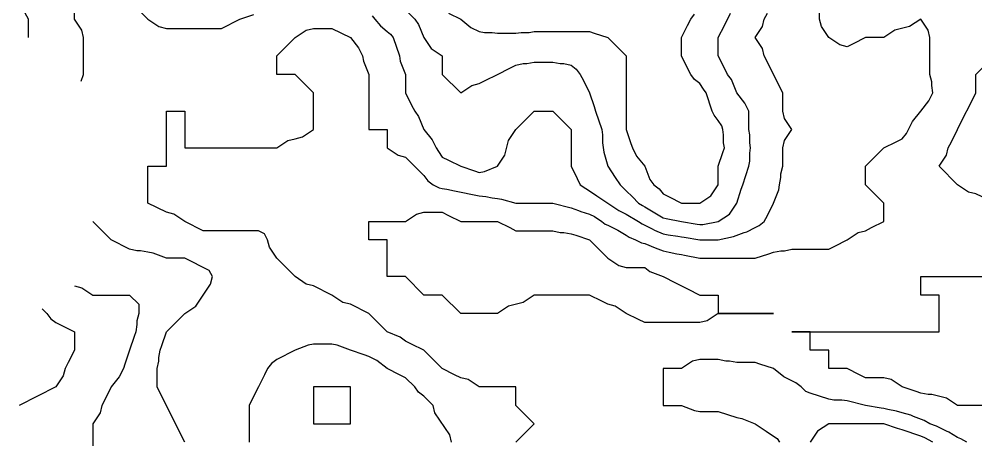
# Model space of a CAD drawing. Header units: inches. Extents: x 794995 to 811195, y 2485918 to 2508058.
# Drawn here: x 801115 to 802675, y 2502782 to 2503469 of the extents above; entities that cross this region are included whole.
import ezdxf

# ---------------------------------------------------------------- set-up
doc = ezdxf.new("R2010")
doc.units = ezdxf.units.IN
doc.header["$MEASUREMENT"] = 0
doc.layers.add('contour', color=7, linetype='Continuous')

msp = doc.modelspace()

# ---------------------------------------------------------------- linework, layer by layer
at = {"layer": 'contour'}
for points in [[(801235.2, 2503558.4), (801325.2, 2503468.4), (801343.2, 2503456.4), (801355.2, 2503453.4), (801445.2, 2503453.4), (801475.2, 2503468.4), (801497.7, 2503475.9)], [(801216.4, 2503367.1), (801220.2, 2503378.4), (801220.2, 2503438.4), (801217.2, 2503450.4), (801205.2, 2503468.4), (801205.2, 2503528.4)], [(801925.2, 2502778.4), (801955.2, 2502808.4), (801925.2, 2502838.4), (801925.2, 2502868.4), (801865.2, 2502868.4), (801847.2, 2502880.4), (801835.2, 2502883.4), (801825.2, 2502888.4), (801805.2, 2502898.4), (801775.2, 2502928.4), (801755.2, 2502938.4), (801745.2, 2502943.4), (801736.6, 2502949.8), (801715.2, 2502958.4), (801685.2, 2502988.4), (801655.2, 2503003.4), (801643.2, 2503006.4), (801625.2, 2503018.4), (801595.2, 2503033.4), (801583.2, 2503036.4), (801565.2, 2503048.4), (801535.2, 2503078.4), (801523.2, 2503096.4), (801520.2, 2503108.4), (801515.2, 2503118.4), (801505.2, 2503123.4), (801415.2, 2503123.4), (801385.2, 2503138.4), (801367.2, 2503150.4), (801355.2, 2503153.4), (801325.2, 2503168.4), (801325.2, 2503228.4), (801355.2, 2503228.4), (801355.2, 2503318.4), (801385.2, 2503318.4), (801385.2, 2503258.4), (801535.2, 2503258.4), (801553.2, 2503270.4), (801565.2, 2503273.4), (801577.2, 2503276.4), (801595.2, 2503288.4), (801595.2, 2503348.4), (801565.2, 2503378.4), (801535.2, 2503378.4), (801535.2, 2503408.4), (801565.2, 2503438.4), (801583.2, 2503450.4), (801595.2, 2503453.4), (801625.2, 2503453.4), (801655.2, 2503438.4), (801668.5, 2503421.7), (801675.2, 2503408.4), (801676.6, 2503399.8), (801685.2, 2503378.4), (801685.2, 2503288.4), (801715.2, 2503288.4), (801715.2, 2503258.4), (801733.2, 2503246.4), (801745.2, 2503243.4), (801775.2, 2503213.4), (801781.8, 2503205), (801790.2, 2503198.4), (801800.2, 2503193.4), (801805.2, 2503192.4), (801812.7, 2503190.9), (801825.2, 2503188.4), (801865.2, 2503180.4), (801876.1, 2503179.3), (801886.6, 2503176.9), (801895.2, 2503175.9), (801901.8, 2503175), (801925.2, 2503168.4), (801985.2, 2503168.4), (802015.2, 2503160.9), (802027.2, 2503156.4), (802031.3, 2503154.5), (802045.2, 2503150.4), (802053.2, 2503146.4), (802065.2, 2503138.4), (802070.9, 2503134.1), (802075.2, 2503132.4), (802087.2, 2503126.4), (802091.3, 2503124.5), (802105.2, 2503115.9), (802109.8, 2503113), (802120.2, 2503108.4), (802130.2, 2503103.4), (802135.2, 2503102.4), (802152.3, 2503095.5), (802165.2, 2503090.4), (802175.2, 2503088.4), (802187.7, 2503085.9), (802195.2, 2503084.4), (802200.2, 2503083.4), (802225.2, 2503078.4), (802315.2, 2503078.4), (802337.7, 2503085.9), (802345.2, 2503088.4), (802357.2, 2503090.4), (802363.2, 2503090.4), (802375.2, 2503093.4), (802435.2, 2503093.4), (802445.2, 2503098.4), (802465.2, 2503108.4), (802483.2, 2503120.4), (802495.2, 2503123.4), (802505.2, 2503128.4), (802525.2, 2503138.4), (802525.2, 2503168.4), (802495.2, 2503198.4), (802495.2, 2503228.4), (802525.2, 2503258.4), (802545.2, 2503268.4), (802555.2, 2503273.4), (802561.8, 2503281.7), (802565.2, 2503288.4), (802571.8, 2503301.7), (802585.2, 2503318.4), (802598.5, 2503335), (802605.2, 2503348.4), (802603.2, 2503360.4), (802603.2, 2503366.4), (802600.2, 2503378.4), (802600.2, 2503438.4), (802597.2, 2503450.4), (802585.2, 2503468.4), (802567.2, 2503456.4), (802543.2, 2503450.4), (802525.2, 2503438.4), (802495.2, 2503438.4), (802475.2, 2503428.4), (802465.2, 2503423.4), (802453.2, 2503426.4), (802435.2, 2503438.4), (802423.2, 2503456.4), (802420.2, 2503468.4), (802420.2, 2503498.4)], [(801730.2, 2503498.4), (801760.2, 2503468.4), (801766.6, 2503459.8), (801775.2, 2503438.4), (801787.2, 2503420.4), (801805.2, 2503408.4), (801805.2, 2503378.4), (801835.2, 2503348.4), (801853.2, 2503360.4), (801865.2, 2503363.4), (801875.2, 2503368.4), (801895.2, 2503378.4), (801915.2, 2503388.4), (801925.2, 2503393.4), (801937.2, 2503396.4), (801943.2, 2503396.4), (801955.2, 2503398.4), (801985.2, 2503398.4), (801997.2, 2503396.4), (802003.2, 2503396.4), (802015.2, 2503393.4), (802023.7, 2503386.9), (802030.2, 2503378.4), (802035.2, 2503368.4), (802045.2, 2503348.4), (802052.7, 2503325.9), (802055.2, 2503318.4), (802065.2, 2503288.4), (802066.6, 2503279.8), (802066.6, 2503266.9), (802068.5, 2503251.7), (802075.2, 2503228.4), (802087.2, 2503210.4), (802095.2, 2503198.4), (802100.2, 2503193.4), (802105.2, 2503188.4), (802115.2, 2503178.4), (802125.2, 2503168.4), (802131.4, 2503164.6), (802135.2, 2503162.4), (802165.2, 2503144.4), (802170.2, 2503143.4), (802195.2, 2503138.4), (802220.9, 2503134.1), (802225.2, 2503133.4), (802229.8, 2503133.7), (802255.2, 2503138.4), (802273.2, 2503150.4), (802285.2, 2503168.4), (802292.7, 2503190.9), (802295.2, 2503198.4), (802305.2, 2503228.4), (802306.6, 2503236.9), (802306.6, 2503249.8), (802307.7, 2503258.4), (802306.6, 2503266.9), (802306.6, 2503279.8), (802305.2, 2503288.4), (802305.2, 2503318.4), (802298.5, 2503331.7), (802285.2, 2503348.4), (802276.6, 2503369.8), (802270.2, 2503378.4), (802265.2, 2503388.4), (802255.2, 2503408.4), (802255.2, 2503438.4), (802265.2, 2503458.4), (802275.2, 2503478.4)], [(801130.2, 2503438.4), (801130.2, 2503468.4), (801125.2, 2503478.4)], [(801690.6, 2503473.8), (801695.2, 2503468.4), (801704.2, 2503457.5), (801715.2, 2503448.4), (801720.6, 2503443.8), (801725.2, 2503438.4), (801735.2, 2503408.4), (801736.6, 2503399.8), (801745.2, 2503378.4), (801745.2, 2503348.4), (801755.2, 2503328.4), (801760.2, 2503318.4), (801766.6, 2503309.8), (801775.2, 2503288.4), (801788.5, 2503271.7), (801795.2, 2503258.4), (801799.2, 2503252.4), (801805.2, 2503243.4), (801815.2, 2503238.4), (801835.2, 2503228.4), (801857.7, 2503220.9), (801865.2, 2503218.4), (801873.7, 2503219.8), (801895.2, 2503228.4), (801907.2, 2503246.4), (801913.2, 2503270.4), (801925.2, 2503288.4), (801955.2, 2503318.4), (801985.2, 2503318.4), (802015.2, 2503288.4), (802015.2, 2503228.4), (802025.2, 2503208.4), (802030.2, 2503198.4), (802039.2, 2503192.4), (802045.2, 2503188.4), (802057.2, 2503180.4), (802093.2, 2503156.4), (802105.2, 2503150.4), (802125.2, 2503138.4), (802131.2, 2503134.4), (802135.2, 2503132.4), (802147.2, 2503126.4), (802151, 2503124.2), (802165.2, 2503118.4), (802173.7, 2503116.9), (802189.2, 2503114.4), (802195.2, 2503113.4), (802199.4, 2503112.6), (802225.2, 2503108.4), (802255.2, 2503108.4), (802279.7, 2503113.8), (802297.2, 2503120.4), (802301.8, 2503121.7), (802315.2, 2503128.4), (802321.8, 2503131.7), (802330.2, 2503138.4), (802335.2, 2503148.4), (802345.2, 2503168.4), (802353.7, 2503189.8), (802355.2, 2503198.4), (802357.2, 2503210.4), (802357.2, 2503216.4), (802360.2, 2503228.4), (802360.2, 2503258.4), (802363.2, 2503270.4), (802375.2, 2503288.4), (802363.2, 2503306.4), (802360.2, 2503318.4), (802360.2, 2503348.4), (802355.2, 2503358.4), (802335.2, 2503398.4), (802330.2, 2503408.4), (802327.2, 2503420.4), (802315.2, 2503438.4), (802327.2, 2503456.4), (802330.2, 2503468.4), (802335.2, 2503478.4)], [(801815.2, 2503478.4), (801835.2, 2503468.4), (801851.8, 2503455), (801865.2, 2503448.4), (801873.7, 2503446.9), (801886.6, 2503446.9), (801895.2, 2503445.9), (801925.2, 2503445.9), (801933.7, 2503446.9), (801946.6, 2503446.9), (801955.2, 2503448.4), (802045.2, 2503448.4), (802052.7, 2503445.9), (802075.2, 2503438.4), (802105.2, 2503408.4), (802105.2, 2503288.4), (802112.7, 2503265.9), (802115.2, 2503258.4), (802121.8, 2503245), (802135.2, 2503228.4), (802143.7, 2503206.9), (802150.2, 2503198.4), (802158.5, 2503191.7), (802165.2, 2503183.4), (802175.2, 2503178.4), (802195.2, 2503168.4), (802225.2, 2503168.4), (802243.2, 2503180.4), (802255.2, 2503198.4), (802255.2, 2503228.4), (802262.7, 2503250.9), (802265.2, 2503258.4), (802263.7, 2503266.9), (802263.7, 2503279.8), (802262.7, 2503288.4), (802261.2, 2503294.4), (802255.2, 2503303.4), (802248.5, 2503311.7), (802245.2, 2503318.4), (802235.2, 2503348.4), (802231.2, 2503354.4), (802225.2, 2503363.4), (802216.6, 2503369.8), (802210.2, 2503378.4), (802205.2, 2503388.4), (802195.2, 2503408.4), (802195.2, 2503438.4), (802205.2, 2503458.4), (802210.2, 2503468.4), (802216.6, 2503476.9)], [(802685.2, 2503178.4), (802675.2, 2503183.4), (802663.2, 2503186.4), (802645.2, 2503198.4), (802615.2, 2503228.4), (802627.2, 2503246.4), (802630.2, 2503258.4), (802635.2, 2503268.4), (802645.2, 2503288.4), (802655.2, 2503308.4), (802665.2, 2503328.4), (802675.2, 2503348.4), (802675.2, 2503378.4), (802705.2, 2503408.4)], [(801385.2, 2502778.4), (801375.2, 2502798.4), (801365.2, 2502818.4), (801345.2, 2502858.4), (801340.2, 2502868.4), (801340.2, 2502898.4), (801343.2, 2502910.4), (801343.2, 2502916.4), (801345.2, 2502928.4), (801347.7, 2502935.9), (801355.2, 2502958.4), (801385.2, 2502988.4), (801403.2, 2503000.4), (801415.2, 2503018.4), (801427.2, 2503036.4), (801430.2, 2503048.4), (801425.2, 2503058.4), (801385.2, 2503078.4), (801355.2, 2503078.4), (801333.7, 2503086.9), (801325.2, 2503088.4), (801313.2, 2503090.4), (801307.2, 2503090.4), (801295.2, 2503093.4), (801265.2, 2503108.4), (801235.2, 2503138.4)], [(802705.2, 2502838.4), (802645.2, 2502838.4), (802627.2, 2502850.4), (802603.2, 2502856.4), (802597.2, 2502856.4), (802585.2, 2502858.4), (802577.7, 2502860.9), (802555.2, 2502868.4), (802537.2, 2502880.4), (802525.2, 2502883.4), (802495.2, 2502883.4), (802485.2, 2502888.4), (802465.2, 2502898.4), (802435.2, 2502898.4), (802435.2, 2502928.4), (802405.2, 2502928.4), (802405.2, 2502958.4), (802375.2, 2502958.4), (802585.2, 2502958.4), (802615.2, 2502958.4), (802615.2, 2503018.4), (802585.2, 2503018.4), (802585.2, 2503048.4), (802735.2, 2503048.4)], [(801205.2, 2503033.4), (801217.2, 2503030.4), (801235.2, 2503018.4), (801295.2, 2503018.4), (801310.2, 2503003.4), (801310.2, 2502988.4), (801307.2, 2502976.4), (801307.2, 2502970.4), (801305.2, 2502958.4), (801302.7, 2502950.9), (801295.2, 2502928.4), (801287.7, 2502905.9), (801285.2, 2502898.4), (801278.5, 2502885), (801265.2, 2502868.4), (801255.2, 2502848.4), (801250.2, 2502838.4), (801247.2, 2502826.4), (801235.2, 2502808.4), (801235.2, 2502748.4)], [(801152.7, 2502995.9), (801160.2, 2502988.4), (801166.6, 2502979.8), (801175.2, 2502973.4), (801205.2, 2502958.4), (801205.2, 2502928.4), (801195.2, 2502908.4), (801190.2, 2502898.4), (801187.2, 2502886.4), (801175.2, 2502868.4), (801145.2, 2502853.4), (801115.2, 2502838.4)], [(801820.2, 2502778.4), (801817.2, 2502790.4), (801793.2, 2502826.4), (801790.2, 2502838.4), (801775.2, 2502853.4), (801766.6, 2502859.8), (801760.2, 2502868.4), (801745.2, 2502883.4), (801735.2, 2502888.4), (801715.2, 2502898.4), (801698.5, 2502911.7), (801685.2, 2502918.4), (801677.7, 2502920.9), (801655.2, 2502928.4), (801633.7, 2502936.9), (801625.2, 2502938.4), (801595.2, 2502938.4), (801586.6, 2502936.9), (801565.2, 2502928.4), (801535.2, 2502913.4), (801526.6, 2502906.9), (801520.2, 2502898.4), (801515.2, 2502888.4), (801505.2, 2502868.4), (801495.2, 2502848.4), (801490.2, 2502838.4), (801490.2, 2502778.4)], [(802660.2, 2502778.4), (802650.6, 2502783.8), (802645.2, 2502785.9), (802631.3, 2502794.5), (802627.2, 2502796.4), (802615.2, 2502802.4), (802611.2, 2502804.4), (802600.2, 2502808.4), (802590.6, 2502813.8), (802573.2, 2502820.4), (802569, 2502822.2), (802555.2, 2502826.4), (802545.9, 2502829.1), (802531.8, 2502831.7), (802525.2, 2502833.4), (802520.5, 2502833.7), (802495.2, 2502838.4), (802465.2, 2502845.9), (802456.6, 2502846.9), (802443.7, 2502846.9), (802435.2, 2502848.4), (802405.2, 2502858.4), (802397.7, 2502860.9), (802390.2, 2502868.4), (802381.8, 2502875), (802375.2, 2502878.4), (802361.8, 2502885), (802345.2, 2502898.4), (802322.7, 2502905.9), (802315.2, 2502908.4), (802285.2, 2502908.4), (802273.2, 2502910.4), (802267.2, 2502910.4), (802255.2, 2502913.4), (802225.2, 2502913.4), (802213.2, 2502910.4), (802195.2, 2502898.4), (802165.2, 2502898.4), (802165.2, 2502868.4), (802165.2, 2502838.4), (802195.2, 2502838.4), (802216.6, 2502829.8), (802225.2, 2502828.4), (802255.2, 2502828.4), (802285.2, 2502818.4), (802293.7, 2502816.9), (802315.2, 2502808.4), (802333.2, 2502796.4), (802345.2, 2502788.4), (802351.2, 2502784.4), (802355.2, 2502778.4)], [(802605.2, 2502778.4), (802592.2, 2502785.4), (802585.2, 2502788.4), (802555.2, 2502798.4), (802547.2, 2502800.4), (802525.2, 2502808.4), (802435.2, 2502808.4), (802417.2, 2502796.4), (802405.2, 2502778.4)]]:
    msp.add_lwpolyline(points, dxfattribs=at)
for points in [[(802345.2, 2502988.4), (802255.2, 2502988.4), (802237.2, 2502976.4), (802225.2, 2502973.4), (802135.2, 2502973.4), (802125.2, 2502978.4), (802105.2, 2502988.4), (802087.2, 2503000.4), (802075.2, 2503003.4), (802065.2, 2503008.4), (802045.2, 2503018.4), (801955.2, 2503018.4), (801937.2, 2503006.4), (801913.2, 2503000.4), (801895.2, 2502988.4), (801835.2, 2502988.4), (801805.2, 2503018.4), (801775.2, 2503018.4), (801745.2, 2503048.4), (801715.2, 2503048.4), (801715.2, 2503108.4), (801685.2, 2503108.4), (801685.2, 2503138.4), (801745.2, 2503138.4), (801763.2, 2503150.4), (801775.2, 2503153.4), (801805.2, 2503153.4), (801815.2, 2503148.4), (801835.2, 2503138.4), (801895.2, 2503138.4), (801915.2, 2503128.4), (801925.2, 2503123.4), (801985.2, 2503123.4), (801997.2, 2503120.4), (802003.2, 2503120.4), (802015.2, 2503118.4), (802022.7, 2503115.9), (802045.2, 2503108.4), (802075.2, 2503078.4), (802093.2, 2503066.4), (802105.2, 2503063.4), (802135.2, 2503063.4), (802143.7, 2503056.9), (802165.2, 2503048.4), (802185.2, 2503038.4), (802205.2, 2503028.4), (802225.2, 2503018.4), (802255.2, 2503018.4), (802255.2, 2502988.4)], [(801625.2, 2502808.4), (801655.2, 2502808.4), (801655.2, 2502868.4), (801595.2, 2502868.4), (801595.2, 2502838.4), (801595.2, 2502808.4)]]:
    msp.add_lwpolyline(points, close=True, dxfattribs=at)

doc.saveas('drawing.dxf')
